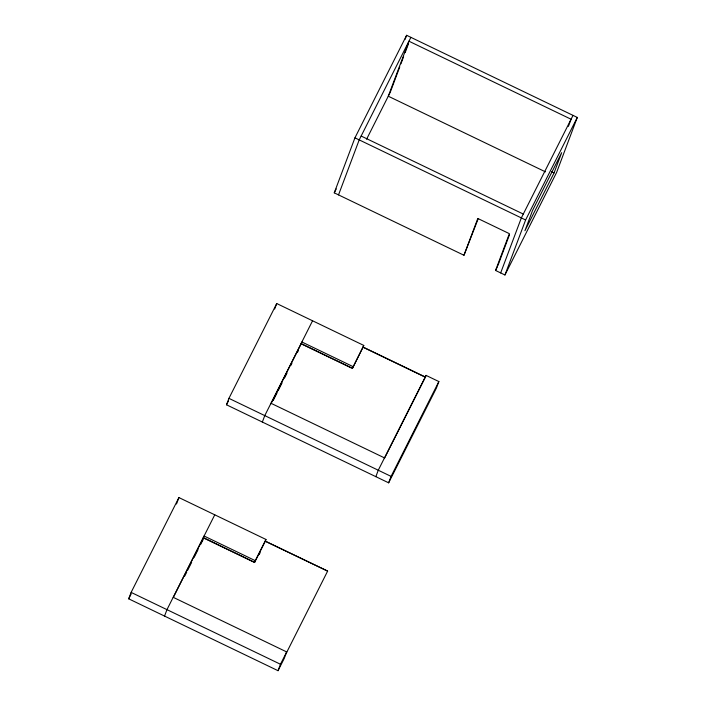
<?xml version="1.0" encoding="UTF-8"?>
<svg xmlns="http://www.w3.org/2000/svg" width="706" height="706" viewBox="0 0 706 706"><rect width="100%" height="100%" fill="white"/><g stroke="black" fill="none" stroke-linecap="round" stroke-linejoin="round"><path stroke-width="1.06" d="M173.182 597.302L286.68 651.929L284.262 658.363L278.04 670.7L128.704 598.829L131.122 592.396L178.918 497.571L265.968 539.455L265.271 541.299L327.637 571.092L265.341 541.114L254.654 562.311L203.452 537.672L173.544 597.02M176.5 504.005L178.918 497.571M226.502 404.794L228.929 398.36L276.726 303.536L363.766 345.419L363.078 347.264L425.374 377.242L426.062 375.398L438.867 381.558L436.44 388L388.644 482.825L226.502 404.794L228.479 400.884M274.652 309.051L276.726 303.536M164.542 616.082L166.969 609.64L214.765 514.815M202.004 541.537L204.078 536.013L255.281 560.661L254.584 562.497L203.381 537.857M334.265 192.844L354.941 137.838L406.621 35.3L577.296 117.434L556.619 172.44L504.94 274.978L495.55 270.46L509.379 233.668L477.803 218.472L463.974 255.263L334.265 192.844L336.232 188.934M338.527 194.891L359.204 139.885L410.892 37.356M405.085 39.377L406.621 35.3M262.35 422.047L264.768 415.605L312.564 320.78M399.781 66.893L390.215 92.362L366.59 139.232M400.937 63.84L403.611 56.709M405.147 52.632L408.589 43.463M352.391 368.461L363.766 345.419M278.04 670.7L280.467 664.258L286.68 651.929M375.848 476.665L378.266 470.231L426.062 375.398M478.209 218.701L463.974 255.263M388.644 482.825L391.071 476.391L438.867 381.558M497.88 265.58L509.405 234.921M500.669 272.922L521.346 217.916L573.025 115.378M504.94 274.978L525.617 219.972L577.296 117.434M568.409 126.365L571.083 119.235L408.942 41.204L388.274 96.21L545.464 171.858M554.069 172.917L561.676 152.681L532.536 210.503L524.929 230.738L554.069 172.917L551.51 171.682M128.704 598.829L131.166 593.94M270.857 403.956L301.259 343.637L352.462 368.276L363.14 347.078L425.444 377.057L384.355 458.573M184.751 575.999L186.719 572.089M187.708 570.13L191.644 562.311M194.115 557.422L198.051 549.603M200.513 544.714L202.984 539.825M273.187 400.54L277.131 392.721M278.111 390.762L282.056 382.943M284.518 378.054L286.989 373.165M290.925 365.346L291.913 363.387M297.332 352.638L298.32 350.679M255.281 560.661L265.968 539.455M259.173 554.572L260.143 552.639M285.992 653.765L327.637 571.092M495.55 270.46L497.492 266.603M361.145 136.037L523.287 214.059M354.941 137.838L525.617 219.972M353.079 366.626L301.877 341.986L301.188 343.822L351.403 367.985M270.989 403.276L384.488 457.894M228.929 398.36L391.071 476.391M131.122 592.396L280.467 664.258"/></g></svg>
